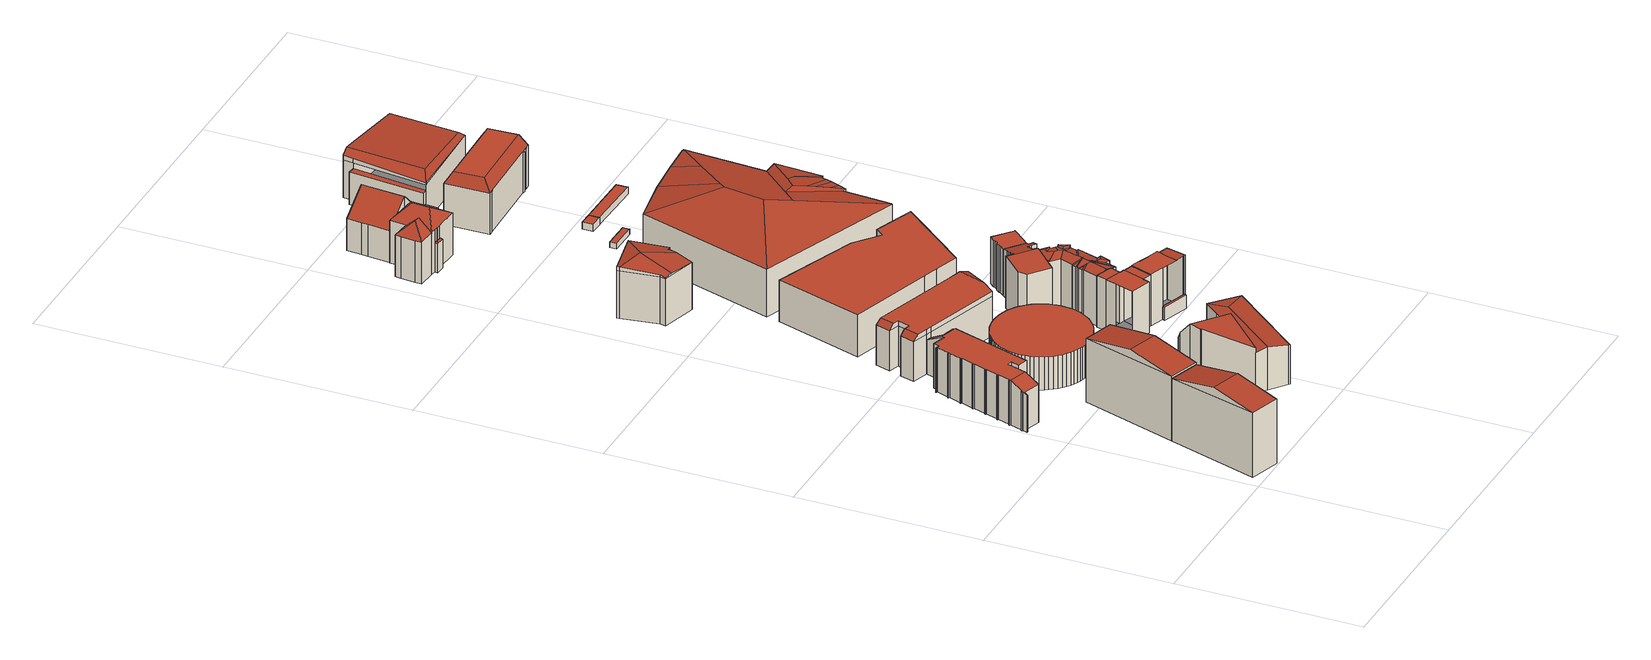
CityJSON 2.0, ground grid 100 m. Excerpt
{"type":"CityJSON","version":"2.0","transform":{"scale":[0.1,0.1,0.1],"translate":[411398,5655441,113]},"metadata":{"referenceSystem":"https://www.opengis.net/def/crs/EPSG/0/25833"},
"CityObjects":{
"building1":{"type":"Building","attributes":{"Dachtyp_tdc":"tdcGableRoof","Gemeindeschluessel":14612000,"Dachneigung":11.72,"QualitaetDacherkennung":10,"Geometrietyp2DReferenz":"3000","measuredHeight":40.38,"function":"31001_9998","roofType":"3100"},"geometry":[{"type":"Solid","lod":"2","boundaries":[[[[0,1,2,3]],[[1,4,5,2]],[[4,6,7,5]],[[6,0,3,7]],[[4,1,8]],[[0,6,9]],[[1,0,9,8]],[[6,4,8,9]],[[3,2,5,7]]]],"semantics":{"surfaces":[{"type":"WallSurface"},{"type":"RoofSurface"},{"type":"GroundSurface"}],"values":[[0,0,0,0,0,0,1,1,2]]}}]},
"building2":{"type":"Building","attributes":{"Dachtyp_tdc":"tdcGableRoof","Gemeindeschluessel":14612000,"Dachneigung":10.05,"QualitaetDacherkennung":10,"Geometrietyp2DReferenz":"3000","measuredHeight":40.64,"function":"31001_9998","roofType":"3100"},"geometry":[{"type":"Solid","lod":"2","boundaries":[[[[10,11,5,7]],[[11,12,13,5]],[[12,14,15,13]],[[14,10,7,15]],[[12,11,16]],[[10,14,17]],[[11,10,17,16]],[[14,12,16,17]],[[7,5,13,15]]]],"semantics":{"surfaces":[{"type":"WallSurface"},{"type":"RoofSurface"},{"type":"GroundSurface"}],"values":[[0,0,0,0,0,0,1,1,2]]}}]},
"building3":{"type":"Building","attributes":{"Dachtyp_tdc":"tdcFreeFormRoof","Gemeindeschluessel":14612000,"Dachneigung":0.062,"QualitaetDacherkennung":45,"Geometrietyp2DReferenz":"3000","measuredHeight":24.87,"function":"31001_2000","roofType":"5000"},"geometry":[{"type":"Solid","lod":"2","boundaries":[[[[18,19,20,21]],[[19,22,23,20]],[[22,24,25,23]],[[24,26,27,25]],[[26,28,29,27]],[[28,30,31,29]],[[30,32,33,31]],[[32,34,35,33]],[[34,36,37,35]],[[36,38,39,37]],[[38,40,41,39]],[[40,42,43,41]],[[42,44,45,43]],[[44,46,47,45]],[[46,48,49,47]],[[48,50,51,49]],[[50,52,53,51]],[[52,54,55,53]],[[54,56,57,55]],[[56,58,59,57]],[[58,60,61,59]],[[60,62,63,61]],[[62,64,65,63]],[[64,66,67,65]],[[66,68,69,67]],[[68,70,71,69]],[[70,72,73,71]],[[72,74,75,73]],[[74,76,77,75]],[[76,78,79,77]],[[78,80,81,79]],[[80,82,83,81]],[[82,84,85,83]],[[84,86,87,85]],[[86,88,89,87]],[[88,90,91,89]],[[90,92,93,91]],[[92,94,95,93]],[[94,96,97,95]],[[96,98,99,97]],[[98,100,101,99]],[[100,102,103,101]],[[102,104,105,103]],[[104,106,107,105]],[[106,108,109,107]],[[108,110,111,109]],[[110,112,113,111]],[[112,114,115,113]],[[114,116,117,115]],[[116,118,119,117]],[[118,120,121,119]],[[120,18,21,121]],[[122,96,94,92,90,88,86,123]],[[112,110,124,125,22,19,18,120,118,116,114]],[[80,78,76,74,72,70,68,66,64,62,60,58,56,54,52,50,48,46,44,42,40,38,36,34,32,30,28,26,24,125,124,108,106,104,102,100,98,122,123,84,82]],[[98,96,122]],[[110,108,124]],[[24,22,125]],[[86,84,123]],[[21,20,23,25,27,29,31,33,35,37,39,41,43,45,47,49,51,53,55,57,59,61,63,65,67,69,71,73,75,77,79,81,83,85,87,89,91,93,95,97,99,101,103,105,107,109,111,113,115,117,119,121]]]],"semantics":{"surfaces":[{"type":"WallSurface"},{"type":"RoofSurface"},{"type":"GroundSurface"}],"values":[[0,0,0,0,0,0,0,0,0,0,0,0,0,0,0,0,0,0,0,0,0,0,0,0,0,0,0,0,0,0,0,0,0,0,0,0,0,0,0,0,0,0,0,0,0,0,0,0,0,0,0,0,1,1,1,0,0,0,0,2]]}}]},
"building4":{"type":"Building","attributes":{"name":"Rundkino","Dachtyp_tdc":"tdcPolyFlatRoof","Gemeindeschluessel":14612000,"Dachneigung":0,"QualitaetDacherkennung":8,"Geometrietyp2DReferenz":"3000","measuredHeight":18.24,"function":"31001_2090","roofType":"1000"},"geometry":[{"type":"Solid","lod":"2","boundaries":[[[[126,127,128,129]],[[127,130,131,128]],[[130,132,133,131]],[[132,134,135,133]],[[134,136,137,135]],[[136,138,139,137]],[[138,140,141,139]],[[140,142,143,141]],[[142,144,145,143]],[[144,146,147,145]],[[146,148,149,147]],[[148,150,151,149]],[[150,152,153,151]],[[152,154,155,153]],[[154,156,157,155]],[[156,158,159,157]],[[158,160,161,159]],[[160,162,163,161]],[[162,164,165,163]],[[164,166,167,165]],[[166,168,169,167]],[[168,170,171,169]],[[170,172,173,171]],[[172,174,175,173]],[[174,176,177,175]],[[176,178,179,177]],[[178,180,181,179]],[[180,182,183,181]],[[182,184,185,183]],[[184,186,187,185]],[[186,188,189,187]],[[188,190,191,189]],[[190,192,193,191]],[[192,194,195,193]],[[194,196,197,195]],[[196,198,199,197]],[[198,200,201,199]],[[200,202,203,201]],[[202,204,205,203]],[[204,206,207,205]],[[206,208,209,207]],[[208,210,211,209]],[[210,212,213,211]],[[212,214,215,213]],[[214,216,217,215]],[[216,218,219,217]],[[218,220,221,219]],[[220,222,223,221]],[[222,224,225,223]],[[224,226,227,225]],[[226,228,229,227]],[[228,230,231,229]],[[230,232,233,231]],[[232,234,235,233]],[[234,236,237,235]],[[234,232,230,228,226,224,222,220,218,216,214,212,210,208,206,204,202,200,198,196,194,192,190,188,186,184,182,180,178,176,174,172,170,168,166,164,162,160,158,156,154,152,150,148,146,144,142,140,138,136,134,132,130,127,126,238,239,240,241,242,243,244,245,246,247,248,249,250,251,252,253,254,255,256,257,258,259,260,261,262,263,264,265,266,267,268,269,270,236]],[[237,271,272,273,274,275,276,277,278,279,280,281,282,283,284,285,286,287,288,289,290,291,292,293,294,295,296,297,298,299,300,301,302,303,129,128,131,133,135,137,139,141,143,145,147,149,151,153,155,157,159,161,163,165,167,169,171,173,175,177,179,181,183,185,187,189,191,193,195,197,199,201,203,205,207,209,211,213,215,217,219,221,223,225,227,229,231,233,235]],[[236,270,271,237]],[[270,269,272,271]],[[269,268,273,272]],[[268,267,274,273]],[[267,266,275,274]],[[266,265,276,275]],[[265,264,277,276]],[[264,263,278,277]],[[263,262,279,278]],[[262,261,280,279]],[[261,260,281,280]],[[260,259,282,281]],[[259,258,283,282]],[[258,257,284,283]],[[257,256,285,284]],[[256,255,286,285]],[[255,254,287,286]],[[254,253,288,287]],[[253,252,289,288]],[[252,251,290,289]],[[251,250,291,290]],[[250,249,292,291]],[[249,248,293,292]],[[248,247,294,293]],[[247,246,295,294]],[[246,245,296,295]],[[245,244,297,296]],[[244,243,298,297]],[[243,242,299,298]],[[242,241,300,299]],[[241,240,301,300]],[[240,239,302,301]],[[239,238,303,302]],[[238,126,129,303]]]],"semantics":{"surfaces":[{"type":"WallSurface"},{"type":"RoofSurface"},{"type":"GroundSurface"}],"values":[[0,0,0,0,0,0,0,0,0,0,0,0,0,0,0,0,0,0,0,0,0,0,0,0,0,0,0,0,0,0,0,0,0,0,0,0,0,0,0,0,0,0,0,0,0,0,0,0,0,0,0,0,0,0,0,1,2,0,0,0,0,0,0,0,0,0,0,0,0,0,0,0,0,0,0,0,0,0,0,0,0,0,0,0,0,0,0,0,0,0,0]]}}]},
"building5":{"type":"Building","attributes":{"Dachtyp_tdc":"tdcFreeFormRoof","Gemeindeschluessel":14612000,"Dachneigung":0.022,"QualitaetDacherkennung":48,"Geometrietyp2DReferenz":"3000","measuredHeight":25.02,"function":"31001_2000","roofType":"5000"},"geometry":[{"type":"Solid","lod":"2","boundaries":[[[[304,305,306,307]],[[305,308,309,306]],[[308,310,311,309]],[[310,312,313,311]],[[312,314,315,313]],[[314,316,317,315]],[[316,318,319,317]],[[318,320,321,319]],[[320,322,323,321]],[[322,324,89,323]],[[324,325,87,89]],[[325,326,327,87]],[[326,304,307,327]],[[328,329,330]],[[304,326,331,332]],[[314,312,333,334]],[[335,329,328,336,334,333,337,338,332,331,339,340]],[[322,335,340,324]],[[324,340,339,325]],[[325,339,331,326]],[[305,332,338,308]],[[308,338,337,310]],[[310,337,333,312]],[[316,334,336,318]],[[318,336,328,330,320]],[[320,330,329,335,322]],[[314,334,316]],[[304,332,305]],[[307,306,309,311,313,315,317,319,321,323,89,87,327]]]],"semantics":{"surfaces":[{"type":"WallSurface"},{"type":"RoofSurface"},{"type":"GroundSurface"}],"values":[[0,0,0,0,0,0,0,0,0,0,0,0,0,1,1,1,1,0,0,0,0,0,0,0,0,0,0,0,2]]}}]},
"building6":{"type":"Building","attributes":{"name":"UFA Kristallpalast Dresden","Gemeindeschluessel":14612000,"Geometrietyp2DReferenz":"3000","function":"31001_2090","roofType":"9999"},"children":["building6-1","building6-2","building6-3"]},
"building6-1":{"type":"BuildingPart","attributes":{"Dachtyp_tdc":"tdcHipAndGableRoof","Dachneigung":10.04,"QualitaetDacherkennung":6,"Geometrietyp2DReferenz":"3000","measuredHeight":23.99,"roofType":"5000"},"parents":["building6"],"geometry":[{"type":"MultiSurface","lod":"2","boundaries":[[[341,342,343,344]],[[342,345,346,343]],[[347,348,349,350,351]],[[348,352,353,349]],[[352,354,355,353]],[[354,356,357,355]],[[356,341,344,357]],[[352,348,358]],[[348,347,359,360,345,342,358]],[[342,341,356,354,352,358]],[[344,343,346,361,350,349,353,355,357]]],"semantics":{"surfaces":[{"type":"WallSurface"},{"type":"RoofSurface"},{"type":"GroundSurface"}],"values":[0,0,0,0,0,0,0,1,1,1,2]}}]},
"building6-2":{"type":"BuildingPart","attributes":{"Dachtyp_tdc":"tdcFreeFormRoof","Dachneigung":50.95,"QualitaetDacherkennung":9,"Geometrietyp2DReferenz":"3000","measuredHeight":4.03,"roofType":"5000"},"parents":["building6"],"geometry":[{"type":"MultiSurface","lod":"2","boundaries":[[[362,363,364,365]],[[363,366,367,364]],[[366,368,369,367]],[[370,371,372,373]],[[371,374,375,372]],[[374,376,377,375]],[[376,362,365,377]],[[371,370,378]],[[370,368,379,378]],[[368,366,379]],[[366,363,362,376,374,371,378,379]],[[365,364,367,369,373,372,375,377]]],"semantics":{"surfaces":[{"type":"WallSurface"},{"type":"RoofSurface"},{"type":"GroundSurface"}],"values":[0,0,0,0,0,0,0,1,1,1,1,2]}}]},
"building6-3":{"type":"BuildingPart","attributes":{"Dachtyp_tdc":"tdcFreeFormRoof","Dachneigung":52.04,"QualitaetDacherkennung":5,"Geometrietyp2DReferenz":"3000","measuredHeight":30.14,"roofType":"5000"},"parents":["building6"],"geometry":[{"type":"MultiSurface","lod":"2","boundaries":[[[380,381,382,383]],[[381,384,385,382]],[[384,386,387,385]],[[386,388,370,373,387]],[[389,390,391,369,368]],[[390,351,350,391]],[[392,393,394,346,345]],[[393,395,396,394]],[[395,397,398,396]],[[397,399,400,398]],[[399,401,402,400]],[[401,380,383,402]],[[397,395,393,392,403]],[[403,359,351,390,389,388,386,384,381,380,401,399,397]],[[383,382,385,387,373,369,391,350,361,346,394,396,398,400,402]]],"semantics":{"surfaces":[{"type":"WallSurface"},{"type":"RoofSurface"},{"type":"GroundSurface"}],"values":[0,0,0,0,0,0,0,0,0,0,0,0,1,1,2]}}]},
"building7":{"type":"Building","attributes":{"name":"Centrum Galerie Dresden","Dachtyp_tdc":"tdcFreeFormRoof","Gemeindeschluessel":14612000,"Dachneigung":10.24,"QualitaetDacherkennung":8,"Geometrietyp2DReferenz":"3000","measuredHeight":30.86,"function":"31001_2052","roofType":"5000"},"geometry":[{"type":"Solid","lod":"2","boundaries":[[[[404,405,406,407]],[[405,408,409,406]],[[408,410,411,409]],[[410,412,413,411]],[[412,414,415,413]],[[414,416,417,415]],[[416,418,419,417]],[[418,420,421,419]],[[420,422,423,421]],[[422,424,425,423]],[[424,426,427,425]],[[426,404,407,427]],[[428,429,430,431,432,433]],[[434,435,436,437,433,432]],[[404,434,432,438,405]],[[439,438,432,431,440,441,442]],[[408,439,442,410]],[[410,442,441,412]],[[412,441,440,414]],[[414,440,431,430,416]],[[405,438,439,408]],[[420,428,433,437,422]],[[422,437,436,424]],[[426,435,434,404]],[[424,436,435,426]],[[416,430,429,418]],[[418,429,428,420]],[[407,406,409,411,413,415,417,419,421,423,425,427]]]],"semantics":{"surfaces":[{"type":"WallSurface"},{"type":"RoofSurface"},{"type":"GroundSurface"}],"values":[[0,0,0,0,0,0,0,0,0,0,0,0,1,1,1,1,0,0,0,0,0,0,0,0,0,0,0,2]]}}]},
"building8":{"type":"Building","attributes":{"Gemeindeschluessel":14612000,"Geometrietyp2DReferenz":"3000","function":"31001_9998","roofType":"9999"},"children":["building8-1","building8-2","building8-3","building8-4"]},
"building8-1":{"type":"BuildingPart","attributes":{"Dachtyp_tdc":"tdcPolyFlatRoof","Dachneigung":0,"QualitaetDacherkennung":29,"Geometrietyp2DReferenz":"3000","measuredHeight":28.48,"roofType":"1000"},"parents":["building8"],"geometry":[{"type":"MultiSurface","lod":"2","boundaries":[[[443,444,445,446,447]],[[448,449,450,451,452]],[[449,453,454,450]],[[453,455,456,457,454]],[[458,459,460,461,462]],[[459,458,455,453,449,448,444,443]],[[447,446,451,450,454,457,461,460]]],"semantics":{"surfaces":[{"type":"WallSurface"},{"type":"RoofSurface"},{"type":"GroundSurface"}],"values":[0,0,0,0,0,1,2]}}]},
"building8-2":{"type":"BuildingPart","attributes":{"Dachtyp_tdc":"tdcPolyFlatRoof","Dachneigung":0,"QualitaetDacherkennung":15,"Geometrietyp2DReferenz":"3000","measuredHeight":28.3,"roofType":"1000"},"parents":["building8"],"geometry":[{"type":"MultiSurface","lod":"2","boundaries":[[[445,463,464,446]],[[463,465,466,464]],[[465,452,451,466]],[[452,465,463,445]],[[446,464,466,451]]],"semantics":{"surfaces":[{"type":"WallSurface"},{"type":"RoofSurface"},{"type":"GroundSurface"}],"values":[0,0,0,1,2]}}]},
"building8-3":{"type":"BuildingPart","attributes":{"Dachtyp_tdc":"tdcFreeFormRoof","Dachneigung":13.13,"QualitaetDacherkennung":32,"Geometrietyp2DReferenz":"3000","measuredHeight":5.08,"roofType":"5000"},"parents":["building8"],"geometry":[{"type":"MultiSurface","lod":"2","boundaries":[[[467,468,469,470]],[[468,456,469]],[[456,462,471,472,473,474,470,469]],[[471,475,476,477,478,479,472]],[[478,480,479]],[[480,481,473,472,479]],[[482,483,484,485,461,457,486,487,488,489,490,491,492]],[[477,476,483,482]],[[476,475,484,483]],[[475,471,485,484]],[[471,462,461,485]],[[456,468,486,457]],[[468,467,487,486]],[[467,493,488,487]],[[493,494,489,488]],[[494,481,490,489]],[[481,480,491,490]],[[480,478,492,491]],[[478,477,482,492]],[[481,494,495,474,473]],[[494,493,495]],[[493,467,470,474,495]]],"semantics":{"surfaces":[{"type":"RoofSurface"},{"type":"GroundSurface"},{"type":"WallSurface"}],"values":[0,0,0,0,0,0,1,2,2,2,2,2,2,2,2,2,2,2,2,0,0,0]}}]},
"building8-4":{"type":"BuildingPart","attributes":{"Dachtyp_tdc":"tdcPolyFlatRoof","Dachneigung":0,"QualitaetDacherkennung":46,"Geometrietyp2DReferenz":"3000","measuredHeight":28.7,"roofType":"1000"},"parents":["building8"],"geometry":[{"type":"MultiSurface","lod":"2","boundaries":[[[496,497,498,499]],[[497,500,501,498]],[[500,502,443,447,501]],[[503,496,499,460,459]],[[503,502,500,497,496]],[[499,498,501,447,460]]],"semantics":{"surfaces":[{"type":"WallSurface"},{"type":"RoofSurface"},{"type":"GroundSurface"}],"values":[0,0,0,0,1,2]}}]},
"building9":{"type":"Building","attributes":{"Dachtyp_tdc":"tdcPolyFlatRoof","Gemeindeschluessel":14612000,"Dachneigung":0,"QualitaetDacherkennung":18,"Geometrietyp2DReferenz":"3000","measuredHeight":23.3,"function":"31001_2000","roofType":"1000"},"geometry":[{"type":"Solid","lod":"2","boundaries":[[[[504,505,506,507]],[[505,508,509,506]],[[508,510,511,509]],[[510,512,513,511]],[[512,514,515,513]],[[514,516,517,515]],[[516,518,519,517]],[[518,520,521,519]],[[520,522,523,521]],[[522,524,525,523]],[[524,504,507,525]],[[524,522,520,518,516,514,512,510,508,505,504]],[[507,506,509,511,513,515,517,519,521,523,525]]]],"semantics":{"surfaces":[{"type":"WallSurface"},{"type":"RoofSurface"},{"type":"GroundSurface"}],"values":[[0,0,0,0,0,0,0,0,0,0,0,1,2]]}}]},
"building10":{"type":"Building","attributes":{"Dachtyp_tdc":"tdcFreeFormRoof","Gemeindeschluessel":14612000,"Dachneigung":14.69,"QualitaetDacherkennung":11,"Geometrietyp2DReferenz":"3000","measuredHeight":29.45,"function":"31001_9998","roofType":"5000"},"geometry":[{"type":"Solid","lod":"2","boundaries":[[[[526,527,528]],[[529,527,526]],[[530,527,529]],[[527,530,531]],[[532,533,526,534,535]],[[532,535,536]],[[533,532,536,537]],[[538,539,540,526,533,537,541]],[[542,538,541,543]],[[544,545,546,542,543,547]],[[548,544,547,549]],[[550,548,549,551]],[[550,551,552]],[[545,544,548,550,552,553]],[[554,555,546,545,553,556]],[[557,558,554,556,559]],[[560,557,559,561]],[[562,563,564,565]],[[563,566,567,564]],[[566,568,569,567]],[[568,570,571,569]],[[570,572,573,571]],[[572,574,575,573]],[[574,561,576,575]],[[561,559,577,576]],[[559,556,578,577]],[[556,553,579,578]],[[553,552,580,579]],[[552,551,581,580]],[[551,549,582,581]],[[549,547,583,582]],[[547,543,584,583]],[[543,541,585,584]],[[541,537,586,585]],[[537,536,587,586]],[[536,535,588,587]],[[535,534,589,588]],[[534,528,590,589]],[[528,527,591,590]],[[527,592,593,591]],[[592,594,595,593]],[[594,596,597,595]],[[596,598,599,597]],[[598,600,601,599]],[[600,602,603,601]],[[602,604,605,603]],[[604,606,607,605]],[[606,562,565,607]],[[529,526,540,606,604]],[[608,609,530,529,604,602]],[[608,602,600]],[[609,608,600,598]],[[531,530,609,598,596]],[[594,531,596]],[[592,531,594]],[[531,592,527]],[[526,528,534]],[[574,560,561]],[[560,574,572]],[[558,557,560,572,570]],[[555,554,558,570,568]],[[539,538,542,546,555,568,566]],[[610,539,566,563]],[[610,563,562]],[[540,539,610,562,606]],[[565,564,567,569,571,573,575,576,577,578,579,580,581,582,583,584,585,586,587,588,589,590,591,593,595,597,599,601,603,605,607]]]],"semantics":{"surfaces":[{"type":"RoofSurface"},{"type":"WallSurface"},{"type":"GroundSurface"}],"values":[[0,0,0,0,0,0,0,0,0,0,0,0,0,0,0,0,0,1,1,1,1,1,1,1,1,1,1,1,1,1,1,1,1,1,1,1,1,1,1,1,1,1,1,1,1,1,1,1,0,0,0,0,0,1,1,1,0,0,0,0,0,0,0,0,0,2]]}}]},
"building11":{"type":"Building","attributes":{"Dachtyp_tdc":"tdcFreeFormRoof","Gemeindeschluessel":14612000,"Dachneigung":10.15,"QualitaetDacherkennung":21,"Geometrietyp2DReferenz":"3000","measuredHeight":29.41,"function":"31001_9998","roofType":"5000"},"geometry":[{"type":"Solid","lod":"2","boundaries":[[[[611,612,613,614]],[[612,615,616,613]],[[615,617,618,616]],[[617,619,620,618]],[[619,621,622,620]],[[621,623,624,622]],[[623,625,573,624]],[[625,626,571,573]],[[626,627,628,571]],[[627,629,630,628]],[[629,631,632,630]],[[631,633,634,632]],[[633,635,636,634]],[[635,637,638,636]],[[637,639,640,638]],[[639,641,642,640]],[[641,643,644,642]],[[643,645,646,644]],[[645,647,648,646]],[[647,649,650,648]],[[649,651,652,650]],[[651,653,654,652]],[[653,611,614,654]],[[629,627,626,655,656,633,631]],[[623,621,619,617,615,612,611,653,651,649,647,645,643,641,639,637,635,656,655,625]],[[626,625,655]],[[635,633,656]],[[614,613,616,618,620,622,624,573,571,628,630,632,634,636,638,640,642,644,646,648,650,652,654]]]],"semantics":{"surfaces":[{"type":"WallSurface"},{"type":"RoofSurface"},{"type":"GroundSurface"}],"values":[[0,0,0,0,0,0,0,0,0,0,0,0,0,0,0,0,0,0,0,0,0,0,0,1,1,0,0,2]]}}]},
"building12":{"type":"Building","attributes":{"Gemeindeschluessel":14612000,"Geometrietyp2DReferenz":"3000","function":"31001_9998","roofType":"9999"},"children":["building12-1","building12-2","building12-3","building12-4"]},
"building12-1":{"type":"BuildingPart","attributes":{"Dachtyp_tdc":"tdcFreeFormRoof","Dachneigung":50.31,"QualitaetDacherkennung":12,"Geometrietyp2DReferenz":"3000","measuredHeight":17,"roofType":"5000"},"parents":["building12"],"geometry":[{"type":"MultiSurface","lod":"2","boundaries":[[[657,658,659,660]],[[658,661,662,659]],[[663,657,660,664]],[[661,658,665]],[[658,657,666,665]],[[657,663,666]],[[663,661,665,666]],[[660,659,662,664]]],"semantics":{"surfaces":[{"type":"WallSurface"},{"type":"RoofSurface"},{"type":"GroundSurface"}],"values":[0,0,0,1,1,1,1,2]}}]},
"building12-2":{"type":"BuildingPart","attributes":{"Dachtyp_tdc":"tdcFreeFormRoof","Dachneigung":31.31,"QualitaetDacherkennung":19,"Geometrietyp2DReferenz":"3000","measuredHeight":29.87,"roofType":"5000"},"parents":["building12"],"geometry":[{"type":"MultiSurface","lod":"2","boundaries":[[[667,663,664]],[[668,669,670,662]],[[669,671,670]],[[672,673,674,675,676]],[[673,677,678,674]],[[677,679,680,678]],[[679,681,682,680]],[[673,672,683,684,685,669,686,687]],[[669,668,667,688,686]],[[688,689,681,679,687,686]],[[679,677,673,687]],[[682,690,691,664,662,670,692,675,674,678,680]],[[681,693,682]],[[689,690,694]],[[689,688,691,690]],[[688,667,664,691]]],"semantics":{"surfaces":[{"type":"WallSurface"},{"type":"RoofSurface"},{"type":"GroundSurface"}],"values":[0,0,0,0,0,0,0,1,1,1,1,2,0,0,0,0]}}]},
"building12-3":{"type":"BuildingPart","attributes":{"Dachtyp_tdc":"tdcHipAndGableRoof","Dachneigung":43.49,"QualitaetDacherkennung":65,"Geometrietyp2DReferenz":"3000","measuredHeight":29.6,"roofType":"5000"},"parents":["building12"],"geometry":[{"type":"MultiSurface","lod":"2","boundaries":[[[671,695,696,670]],[[695,697,698,696]],[[697,699,700,698]],[[699,701,702,700]],[[701,676,675,702]],[[701,699,697,695,703]],[[695,671,685,704,703]],[[704,683,676,701,703]],[[670,696,698,700,702,675,692]]],"semantics":{"surfaces":[{"type":"WallSurface"},{"type":"RoofSurface"},{"type":"GroundSurface"}],"values":[0,0,0,0,0,1,1,1,2]}}]},
"building12-4":{"type":"BuildingPart","attributes":{"Dachtyp_tdc":"tdcFreeFormRoof","Dachneigung":32.53,"QualitaetDacherkennung":16,"Geometrietyp2DReferenz":"3000","measuredHeight":23.66,"roofType":"5000"},"parents":["building12"],"geometry":[{"type":"MultiSurface","lod":"2","boundaries":[[[705,706,707,708]],[[706,709,710,707]],[[709,711,712,710]],[[711,694,690,712]],[[693,705,708,682]],[[713,694,711]],[[714,713,711,709,706,705]],[[714,705,693]],[[713,714,693,694]],[[708,707,710,712,690,682]]],"semantics":{"surfaces":[{"type":"WallSurface"},{"type":"RoofSurface"},{"type":"GroundSurface"}],"values":[0,0,0,0,0,1,1,1,1,2]}}]},
"building13":{"type":"Building","attributes":{"Gemeindeschluessel":14612000,"Geometrietyp2DReferenz":"3000","function":"31001_9998","roofType":"9999"},"children":["building13-1","building13-2","building13-3","building13-4","building13-5"]},
"building13-1":{"type":"BuildingPart","attributes":{"Dachtyp_tdc":"tdcPolyFlatRoof","Dachneigung":0,"QualitaetDacherkennung":26,"Geometrietyp2DReferenz":"3000","measuredHeight":4.27,"roofType":"1000"},"parents":["building13"],"geometry":[{"type":"MultiSurface","lod":"2","boundaries":[[[715,716,717,718]],[[719,720,721,722]],[[720,723,724,721]],[[723,725,726,724]],[[725,715,718,726]],[[725,723,720,719,716,715]],[[718,717,722,721,724,726]]],"semantics":{"surfaces":[{"type":"WallSurface"},{"type":"RoofSurface"},{"type":"GroundSurface"}],"values":[0,0,0,0,0,1,2]}}]},
"building13-2":{"type":"BuildingPart","attributes":{"Dachtyp_tdc":"tdcPolyFlatRoof","Dachneigung":0,"QualitaetDacherkennung":0,"Geometrietyp2DReferenz":"3000","measuredHeight":7.5,"roofType":"9999"},"parents":["building13"],"geometry":[{"type":"MultiSurface","lod":"2","boundaries":[[[727,728,729,730,731]],[[731,730,732,733]],[[728,727,734,735]],[[727,731,733,734]],[[733,732,736,735,734]],[[736,732,730,729]],[[735,736,729,728]]],"semantics":{"surfaces":[{"type":"RoofSurface"},{"type":"WallSurface"},{"type":"GroundSurface"},{"type":"ClosureSurface","isClosure":"1","QuelleClosure":"LoD1Solid"}],"values":[0,1,1,1,2,3,3]}}]},
"building13-3":{"type":"BuildingPart","attributes":{"Dachtyp_tdc":"tdcPolyFlatRoof","Dachneigung":0,"QualitaetDacherkennung":33,"Geometrietyp2DReferenz":"3000","measuredHeight":28.76,"roofType":"1000"},"parents":["building13"],"geometry":[{"type":"MultiSurface","lod":"2","boundaries":[[[737,738,739,740,717]],[[738,737,741,742,743,744,745,746,747]],[[748,749,736,732,750,722,717,740]],[[747,748,751]],[[747,746,752,749,748]],[[743,732,730]],[[743,742,750,732]],[[742,741,719,722,750]],[[737,717,716]]],"semantics":{"surfaces":[{"type":"WallSurface"},{"type":"RoofSurface"},{"type":"GroundSurface"}],"values":[0,1,2,0,0,0,0,0,0]}}]},
"building13-4":{"type":"BuildingPart","attributes":{"Dachtyp_tdc":"tdcPolyFlatRoof","Dachneigung":2.79,"QualitaetDacherkennung":37,"Geometrietyp2DReferenz":"3000","measuredHeight":29.09,"roofType":"2100"},"parents":["building13"],"geometry":[{"type":"MultiSurface","lod":"2","boundaries":[[[752,753,754,749]],[[753,755,756,754]],[[755,757,758,756]],[[757,759,760,758]],[[759,761,735,760]],[[761,728,735]],[[762,761,759,757,755,753,752,745]],[[749,754,756,758,760,735,736]]],"semantics":{"surfaces":[{"type":"WallSurface"},{"type":"RoofSurface"},{"type":"GroundSurface"}],"values":[0,0,0,0,0,0,1,2]}}]},
"building13-5":{"type":"BuildingPart","attributes":{"Dachtyp_tdc":"tdcPolyFlatRoof","Dachneigung":0,"QualitaetDacherkennung":25,"Geometrietyp2DReferenz":"3000","measuredHeight":4.26,"roofType":"1000"},"parents":["building13"],"geometry":[{"type":"MultiSurface","lod":"2","boundaries":[[[739,763,764,740]],[[763,765,766,764]],[[765,751,748,766]],[[751,765,763,739]],[[740,764,766,748]]],"semantics":{"surfaces":[{"type":"WallSurface"},{"type":"RoofSurface"},{"type":"GroundSurface"}],"values":[0,0,0,1,2]}}]},
"building14":{"type":"Building","attributes":{"Dachtyp_tdc":"tdcGableRoof","Gemeindeschluessel":14612000,"Dachneigung":38.51,"QualitaetDacherkennung":37,"Geometrietyp2DReferenz":"3000","measuredHeight":29.32,"function":"31001_9998","roofType":"3100"},"geometry":[{"type":"Solid","lod":"2","boundaries":[[[[767,768,769,770]],[[768,771,772,769]],[[771,677,773,772]],[[677,774,775,773]],[[774,776,777,775]],[[776,778,779,777]],[[778,780,781,779]],[[780,782,783,781]],[[782,784,785,783]],[[784,786,787,785]],[[786,788,789,787]],[[788,767,770,789]],[[784,782,780,778,776,774,677,771]],[[771,768,767,788,786,784]],[[770,769,772,773,775,777,779,781,783,785,787,789]]]],"semantics":{"surfaces":[{"type":"WallSurface"},{"type":"RoofSurface"},{"type":"GroundSurface"}],"values":[[0,0,0,0,0,0,0,0,0,0,0,0,1,1,2]]}}]},
"building15":{"type":"Building","attributes":{"Gemeindeschluessel":14612000,"Geometrietyp2DReferenz":"3000","function":"31001_9998","roofType":"9999"},"children":["building15-1","building15-2","building15-3"]},
"building15-1":{"type":"BuildingPart","attributes":{"Dachtyp_tdc":"tdcPolyFlatRoof","Dachneigung":2.84,"QualitaetDacherkennung":46,"Geometrietyp2DReferenz":"3000","measuredHeight":4.36,"roofType":"2100"},"parents":["building15"],"geometry":[{"type":"MultiSurface","lod":"2","boundaries":[[[790,791,792,793]],[[791,794,795,792]],[[794,796,797,795]],[[796,798,799,797]],[[798,796,794,791,790]],[[793,792,795,797,799]]],"semantics":{"surfaces":[{"type":"WallSurface"},{"type":"RoofSurface"},{"type":"GroundSurface"}],"values":[0,0,0,0,1,2]}}]},
"building15-2":{"type":"BuildingPart","attributes":{"Dachtyp_tdc":"tdcPolyFlatRoof","Dachneigung":0,"QualitaetDacherkennung":0,"Geometrietyp2DReferenz":"3000","measuredHeight":10.24,"roofType":"1000"},"parents":["building15"],"geometry":[{"type":"MultiSurface","lod":"2","boundaries":[[[800,801,802,803,804]],[[804,803,790,793,805]],[[798,790,803,802]],[[802,801,806,799,798]],[[801,800,807,806]],[[805,793,799,806,807]],[[798,799,793,790]],[[805,807,800,804]]],"semantics":{"surfaces":[{"type":"RoofSurface"},{"type":"WallSurface"},{"type":"GroundSurface"},{"type":"ClosureSurface","isClosure":"1","QuelleClosure":"LoD1Solid"}],"values":[0,1,1,1,1,2,3,3]}}]},
"building15-3":{"type":"BuildingPart","attributes":{"Dachtyp_tdc":"tdcPolyFlatRoof","Dachneigung":0,"QualitaetDacherkennung":39,"Geometrietyp2DReferenz":"3000","measuredHeight":26.05,"roofType":"1000"},"parents":["building15"],"geometry":[{"type":"MultiSurface","lod":"2","boundaries":[[[808,809,810,652]],[[809,811,812,810]],[[811,813,814,812]],[[813,815,816,814]],[[815,817,818,816]],[[817,819,820,818]],[[819,821,822,820]],[[821,823,824,822]],[[823,825,826,824]],[[825,827,804,805,826]],[[828,829,654,807,800]],[[829,808,652,654]],[[829,828,827,825,823,821,819,817,815,813,811,809,808]],[[652,810,812,814,816,818,820,822,824,826,805,807,654]]],"semantics":{"surfaces":[{"type":"WallSurface"},{"type":"RoofSurface"},{"type":"GroundSurface"}],"values":[0,0,0,0,0,0,0,0,0,0,0,0,1,2]}}]},
"building16":{"type":"Building","attributes":{"Dachtyp_tdc":"tdcFreeFormRoof","Gemeindeschluessel":14612000,"Dachneigung":12.77,"QualitaetDacherkennung":2,"Geometrietyp2DReferenz":"3000","measuredHeight":35.17,"function":"31001_2000","roofType":"5000"},"geometry":[{"type":"Solid","lod":"2","boundaries":[[[[830,831,832,833]],[[831,834,835,832]],[[834,836,837,835]],[[836,838,839,837]],[[838,840,841,839]],[[840,842,843,841]],[[842,844,845,843]],[[844,846,847,845]],[[846,848,849,847]],[[848,850,851,849]],[[850,852,853,851]],[[852,854,855,853]],[[854,856,857,855]],[[856,858,859,857]],[[858,860,861,859]],[[860,862,863,861]],[[862,830,833,863]],[[864,862,860]],[[865,864,860,858]],[[866,865,858,856]],[[867,866,856,854]],[[868,867,854,852]],[[869,870,871,868,852,850]],[[869,850,848]],[[872,870,869,848,846]],[[873,874,875,876,872,846,844]],[[873,844,842]],[[874,873,842,840]],[[875,874,840,838]],[[877,878,876,875,838,836]],[[877,836,834]],[[878,877,834,831]],[[871,870,872,876,878,831,830]],[[864,865,866,867,868,871,830,862]],[[833,832,835,837,839,841,843,845,847,849,851,853,855,857,859,861,863]]]],"semantics":{"surfaces":[{"type":"WallSurface"},{"type":"RoofSurface"},{"type":"GroundSurface"}],"values":[[0,0,0,0,0,0,0,0,0,0,0,0,0,0,0,0,0,1,1,1,1,1,1,1,1,1,1,1,1,1,1,1,1,1,2]]}}]},
"building17":{"type":"Building","attributes":{"Dachtyp_tdc":"tdcPolyFlatRoof","Gemeindeschluessel":14612000,"Dachneigung":0,"QualitaetDacherkennung":68,"Geometrietyp2DReferenz":"3000","measuredHeight":2.99,"function":"31001_9998","roofType":"1000"},"geometry":[{"type":"Solid","lod":"2","boundaries":[[[[879,880,881,882]],[[880,883,884,881]],[[880,879,885,886,887,883]],[[884,888,889,890,882,881]],[[883,887,888,884]],[[887,886,889,888]],[[886,885,890,889]],[[885,879,882,890]]]],"semantics":{"surfaces":[{"type":"WallSurface"},{"type":"RoofSurface"},{"type":"GroundSurface"}],"values":[[0,0,1,2,0,0,0,0]]}}]},
"building18":{"type":"Building","attributes":{"Dachtyp_tdc":"tdcPolyFlatRoof","Gemeindeschluessel":14612000,"Dachneigung":0,"QualitaetDacherkennung":89,"Geometrietyp2DReferenz":"3000","measuredHeight":4.02,"function":"31001_9998","roofType":"1000"},"geometry":[{"type":"Solid","lod":"2","boundaries":[[[[891,892,893,894]],[[892,895,896,893]],[[895,897,898,896]],[[897,891,894,898]],[[897,895,892,891]],[[894,893,896,898]]]],"semantics":{"surfaces":[{"type":"WallSurface"},{"type":"RoofSurface"},{"type":"GroundSurface"}],"values":[[0,0,0,0,1,2]]}}]},
"building19":{"type":"Building","attributes":{"Dachtyp_tdc":"tdcCutTentRoof","Gemeindeschluessel":14612000,"Dachneigung":0.148,"QualitaetDacherkennung":48,"Geometrietyp2DReferenz":"3000","measuredHeight":29.27,"function":"31001_9998","roofType":"9999"},"geometry":[{"type":"Solid","lod":"2","boundaries":[[[[899,900,901,902]],[[900,903,904,901]],[[903,905,906,904]],[[905,907,908,906]],[[907,909,910,908]],[[909,911,912,910]],[[911,913,914,912]],[[913,915,916,914]],[[915,917,918,916]],[[917,919,920,918]],[[919,921,922,920]],[[921,899,902,922]],[[903,900,899,921,923,924]],[[905,903,924,925]],[[919,917,915,913,911,909,907,905,925,926]],[[921,919,926,923]],[[926,925,924,923]],[[902,901,904,906,908,910,912,914,916,918,920,922]]]],"semantics":{"surfaces":[{"type":"WallSurface"},{"type":"RoofSurface"},{"type":"GroundSurface"}],"values":[[0,0,0,0,0,0,0,0,0,0,0,0,1,1,1,1,1,2]]}}]},
"building20":{"type":"Building","attributes":{"Dachtyp_tdc":"tdcPolyFlatRoof","Gemeindeschluessel":14612000,"Dachneigung":0,"QualitaetDacherkennung":86,"Geometrietyp2DReferenz":"3000","measuredHeight":3.94,"function":"31001_9998","roofType":"1000"},"geometry":[{"type":"Solid","lod":"2","boundaries":[[[[927,891,928,929]],[[891,897,930,928]],[[897,931,932,930]],[[931,927,929,932]],[[931,897,891,927]],[[929,928,930,932]]]],"semantics":{"surfaces":[{"type":"WallSurface"},{"type":"RoofSurface"},{"type":"GroundSurface"}],"values":[[0,0,0,0,1,2]]}}]},
"building21":{"type":"Building","attributes":{"Gemeindeschluessel":14612000,"Geometrietyp2DReferenz":"3000","function":"31001_9998","roofType":"9999"},"children":["building21-1","building21-2"]},
"building21-1":{"type":"BuildingPart","attributes":{"Dachtyp_tdc":"tdcCutTentRoof","Dachneigung":2.87,"QualitaetDacherkennung":18,"Geometrietyp2DReferenz":"3000","measuredHeight":26.58,"roofType":"9999"},"parents":["building21"],"geometry":[{"type":"MultiSurface","lod":"2","boundaries":[[[933,934,935,936,937]],[[934,938,939,935]],[[938,940,941,939]],[[940,942,943,941]],[[942,944,945,943]],[[944,946,947,945]],[[946,948,949,950,947]],[[946,951,952,953,954,955,956]],[[957,946,956,958]],[[959,957,958,960,961]],[[961,962,963,954]],[[955,964,965,960,958,956]],[[961,960,965,962]],[[962,965,964,963]],[[963,964,955,954]],[[946,957,948]],[[948,957,959,933]],[[938,954,953,940]],[[934,961,954,938]],[[940,953,952,942]],[[933,959,961,934]],[[942,952,951,944]],[[944,951,946]],[[950,936,935,939,941,943,945,947]]],"semantics":{"surfaces":[{"type":"WallSurface"},{"type":"RoofSurface"},{"type":"GroundSurface"}],"values":[0,0,0,0,0,0,0,1,1,1,1,1,0,0,0,0,0,0,0,0,0,0,0,2]}}]},
"building21-2":{"type":"BuildingPart","attributes":{"Dachtyp_tdc":"tdcPolyFlatRoof","Dachneigung":0,"QualitaetDacherkennung":61,"Geometrietyp2DReferenz":"3000","measuredHeight":18.01,"roofType":"1000"},"parents":["building21"],"geometry":[{"type":"MultiSurface","lod":"2","boundaries":[[[966,937,936,967]],[[949,968,969,950]],[[968,966,967,969]],[[968,949,937,966]],[[967,936,950,969]]],"semantics":{"surfaces":[{"type":"WallSurface"},{"type":"RoofSurface"},{"type":"GroundSurface"}],"values":[0,0,0,1,2]}}]}
},
"vertices":[
[231,6,369],[64,59,369],[64,59,11],[231,6,11],[218,552,359],[218,552,11],[387,499,359],[387,499,11],[139,298,414],[307,245,414],
[387,499,370],[218,552,370],[384,1078,366],[384,1078,11],[551,1026,366],[551,1026,11],[298,806,417],[466,754,417],
[2,1244,232],[4,1250,234],[4,1250,16],[2,1244,16],[10,1248,234],[10,1248,16],[31,1317,264],[31,1317,16],[25,1318,264],[25,1318,16],[27,1324,264],[27,1324,16],[33,1322,264],[33,1322,16],[55,1391,264],[55,1391,16],[48,1393,264],[48,1393,16],[50,1398,264],[50,1398,16],[56,1396,264],[56,1396,16],[78,1465,264],[78,1465,16],[71,1467,264],[71,1467,16],[73,1473,264],[73,1473,16],[79,1471,264],[79,1471,16],[101,1540,264],[101,1540,16],[94,1542,264],[94,1542,16],[96,1548,264],[96,1548,16],[102,1545,264],[102,1545,16],[124,1614,264],[124,1614,16],[117,1616,264],[117,1616,16],[119,1622,264],[119,1622,16],[125,1620,264],[125,1620,16],[147,1689,264],[147,1689,16],[141,1691,264],[141,1691,16],[142,1696,264],[142,1696,16],[148,1694,264],[148,1694,16],[170,1763,264],[170,1763,16],[164,1765,264],[164,1765,16],[165,1770,264],[165,1770,16],[187,1764,264],[187,1764,16],[197,1796,265],[197,1796,16],[267,1774,265],[267,1774,16],[271,1772,265],[271,1772,16],[304,1879,208],[304,1879,16],[334,1870,208],[334,1870,16],[309,1789,257],[309,1789,16],[316,1787,257],[316,1787,16],[318,1792,254],[318,1792,16],[375,1774,254],[375,1774,16],[365,1744,265],[365,1744,16],[263,1414,264],[263,1414,16],[234,1322,264],[234,1322,16],[177,1339,264],[177,1339,16],[191,1384,264],[191,1384,16],[166,1391,264],[166,1391,16],[108,1207,230],[108,1207,16],[107,1204,229],[107,1204,16],[11,1234,229],[11,1234,16],[5,1215,221],[5,1215,16],[0,1217,221],[0,1217,16],[8,1242,232],[8,1242,16],[369,1757,265],[275,1786,265],[133,1285,264],[31,1316,264],
[492,1207,198],[474,1219,198],[474,1219,15],[492,1207,15],[456,1233,198],[456,1233,15],[441,1249,198],[441,1249,15],[426,1266,198],[426,1266,15],[412,1287,198],[412,1287,15],[402,1303,198],[402,1303,15],[392,1327,198],[392,1327,15],[383,1351,198],[383,1351,15],[379,1369,198],[379,1369,15],[375,1395,198],[375,1395,15],[373,1412,198],[373,1412,15],[373,1429,198],[373,1429,15],[374,1446,198],[374,1446,15],[377,1463,198],[377,1463,15],[380,1479,198],[380,1479,15],[385,1496,198],[385,1496,15],[393,1517,198],[393,1517,15],[400,1533,198],[400,1533,15],[411,1552,198],[411,1552,15],[423,1571,198],[423,1571,15],[434,1584,198],[434,1584,15],[450,1601,198],[450,1601,15],[465,1614,198],[465,1614,15],[479,1625,198],[479,1625,15],[496,1636,198],[496,1636,15],[514,1646,198],[514,1646,15],[530,1653,198],[530,1653,15],[549,1660,198],[549,1660,15],[570,1665,198],[570,1665,15],[588,1669,198],[588,1669,15],[606,1670,198],[606,1670,15],[627,1671,198],[627,1671,15],[648,1670,198],[648,1670,15],[666,1667,198],[666,1667,15],[684,1664,198],[684,1664,15],[704,1658,198],[704,1658,15],[725,1650,198],[725,1650,15],[741,1643,198],[741,1643,15],[755,1635,198],[755,1635,15],[774,1622,198],[774,1622,15],[791,1608,198],[791,1608,15],[804,1596,198],[804,1596,15],[815,1584,198],[815,1584,15],[829,1566,198],[829,1566,15],[841,1547,198],[841,1547,15],[849,1532,198],[849,1532,15],[858,1511,198],[858,1511,15],[860,1505,198],[860,1505,15],[866,1489,198],[866,1489,15],[870,1473,198],[870,1473,15],[873,1450,198],[873,1450,15],[875,1431,198],[875,1431,15],[875,1411,198],[875,1411,15],[874,1392,198],[874,1392,15],[871,1372,198],[871,1372,15],[511,1196,198],[530,1187,198],[549,1180,198],[565,1175,198],[581,1171,198],[602,1168,198],[622,1167,198],[639,1168,198],[655,1169,198],[675,1173,198],[696,1178,198],[712,1183,198],[728,1190,198],[747,1199,198],[765,1210,198],[779,1221,198],[792,1232,198],[804,1243,198],[807,1247,198],[809,1249,198],[812,1252,198],[813,1253,198],[814,1254,198],[825,1269,198],[836,1284,198],[844,1299,198],[847,1304,198],[850,1310,198],[853,1316,198],[856,1323,198],[860,1334,198],[864,1345,198],[868,1359,198],[868,1359,15],[864,1345,15],[860,1334,15],[856,1323,15],[853,1316,15],[850,1310,15],[847,1304,15],[844,1299,15],[836,1284,15],[825,1269,15],[814,1254,15],[813,1253,15],[812,1252,15],[809,1249,15],[807,1247,15],[804,1243,15],[792,1232,15],[779,1221,15],[765,1210,15],[747,1199,15],[728,1190,15],[712,1183,15],[696,1178,15],[675,1173,15],[655,1169,15],[639,1168,15],[622,1167,15],[602,1168,15],[581,1171,15],[565,1175,15],[549,1180,15],[530,1187,15],[511,1196,15],
[239,1988,238],[267,1979,238],[267,1979,16],[239,1988,16],[298,1969,238],[298,1969,16],[319,2037,238],[319,2037,16],[260,2055,238],[260,2055,16],[285,2136,238],[285,2136,16],[313,2127,238],[313,2127,16],[786,1980,238],[786,1980,16],[923,1938,238],[923,1938,16],[759,1738,238],[759,1738,16],[334,1870,238],[304,1879,238],[214,1907,238],[214,1907,16],[865,1956,266],[820,1812,266],[923,1938,240],[242,1898,266],[267,1979,266],[288,2046,266],[313,2127,266],[759,1738,266],[786,1980,266],[319,2037,266],[298,1969,266],[304,1879,266],[334,1870,266],
[925,257,235],[839,326,254],[839,326,15],[925,257,15],[789,367,238],[789,367,15],[1056,693,238],[1118,770,238],[1118,770,15],[1056,693,15],[1056,693,119],[1262,652,233],[1262,652,15],[976,303,233],[976,303,15],[933,250,233],[933,250,15],[1107,653,254],[997,621,238],[958,574,238],[958,574,15],
[913,785,33],[1022,777,30],[1022,777,15],[913,785,15],[1049,773,33],[1049,773,15],[1051,736,33],[1051,736,15],[917,752,33],[910,785,33],[910,785,15],[917,752,15],[910,788,29],[910,788,15],[912,789,29],[912,789,15],[931,767,53],[1032,756,55],
[833,795,199],[838,767,221],[838,767,15],[833,795,15],[850,770,209],[850,770,15],[852,760,217],[852,760,15],[917,752,172],[1051,736,80],[1052,696,119],[1052,696,15],[789,367,265],[781,650,306],[781,650,15],[778,650,306],[778,650,15],[790,711,316],[790,711,15],[802,769,248],[802,769,15],[828,790,207],[828,790,15],[958,574,316],
[416,3162,270],[415,3163,270],[415,3163,6],[416,3162,6],[220,3216,270],[220,3216,6],[227,3247,270],[227,3247,6],[197,3446,270],[197,3446,6],[198,3447,270],[198,3447,6],[196,3462,270],[196,3462,6],[196,3463,270],[196,3463,6],[446,3513,270],[446,3513,6],[486,3313,270],[486,3313,6],[456,3306,270],[456,3306,6],[458,3301,270],[458,3301,6],[446,3513,289],[196,3463,289],[196,3462,290],[198,3448,293],[327,3396,315],[446,3512,290],[445,3259,286],[458,3301,284],[456,3306,284],[486,3313,278],[264,3204,283],[220,3216,275],[198,3447,293],[197,3446,293],[227,3247,280],
[1130,1234,293],[1157,1225,293],[1157,1225,291],[1157,1225,8],[1130,1234,8],[1117,1105,293],[1105,1068,293],[1105,1068,8],[1117,1105,8],[1117,1105,291],[1104,1067,293],[1104,1067,8],[990,1104,293],[990,1104,54],[990,1104,8],[1021,1206,293],[1039,1265,293],[1039,1265,8],[1021,1206,8],[1021,1206,54],
[1211,1207,291],[1211,1207,8],[1171,1088,291],[1171,1088,8],
[982,1113,54],[980,1107,54],[987,1111,55],[988,1116,55],[1001,1213,59],[983,1152,59],[987,1143,57],[982,1128,57],[979,1221,53],[958,1157,53],[962,1156,54],[958,1143,54],[967,1144,56],[961,1137,54],[970,1134,54],[962,1156,8],[958,1157,8],[979,1221,8],[1001,1213,8],[980,1107,8],[982,1113,8],[969,1117,8],[966,1123,8],[970,1134,8],[961,1137,8],[958,1143,8],[969,1117,54],[966,1123,54],[975,1124,56],
[1056,1322,295],[1065,1319,295],[1065,1319,8],[1056,1322,8],[1149,1290,295],[1149,1290,8],[1130,1234,295],[1039,1265,295],
[1005,2039,247],[870,2080,247],[870,2080,14],[1005,2039,14],[788,2106,247],[788,2106,14],[321,2250,247],[321,2250,14],[469,2729,247],[469,2729,14],[928,2557,247],[928,2557,14],[1058,2452,247],[1058,2452,14],[1094,2496,247],[1094,2496,14],[1183,2463,247],[1183,2463,14],[1313,2414,247],[1313,2414,14],[1236,2321,247],[1236,2321,14],
[1164,1420,300],[1183,1279,283],[1186,1286,283],[1157,1397,300],[1156,1397,300],[1124,1299,300],[1211,1369,291],[1186,1377,291],[1204,1340,283],[1229,1332,283],[1248,1387,283],[1223,1395,283],[1182,1472,300],[1173,1447,300],[1173,1446,300],[1262,1511,283],[1178,1479,298],[1250,1515,283],[1210,1549,296],[1210,1548,296],[1202,1548,298],[1261,1547,283],[1224,1573,291],[1259,1554,283],[1247,1581,291],[1284,1562,283],[1266,1617,283],[1242,1609,283],[1189,1585,298],[1202,1565,296],[1239,1619,283],[1170,1634,292],[1174,1598,298],[1216,1638,283],[1179,1644,292],[1224,1648,283],[1105,1453,283],[1113,1474,283],[1113,1474,5],[1105,1453,5],[1118,1480,283],[1118,1480,5],[1143,1550,283],[1143,1550,5],[1094,1591,283],[1094,1591,5],[1174,1689,283],[1174,1689,5],[1183,1682,283],[1183,1682,5],[1224,1648,5],[1216,1638,5],[1239,1619,5],[1242,1609,5],[1266,1617,5],[1284,1562,5],[1259,1554,5],[1261,1547,5],[1250,1515,5],[1262,1511,5],[1223,1395,5],[1248,1387,5],[1229,1332,5],[1204,1340,5],[1186,1286,5],[1183,1279,5],[1161,1286,283],[1161,1286,5],[1149,1290,283],[1149,1290,5],[1065,1319,283],[1065,1319,5],[1094,1408,283],[1094,1408,5],[1091,1415,283],[1091,1415,5],[1098,1435,283],[1098,1435,5],[1104,1438,283],[1104,1438,5],[1107,1447,283],[1107,1447,5],[1121,1416,290],[1139,1410,294],[1152,1451,295],
[1234,1762,268],[1255,1745,268],[1255,1745,5],[1234,1762,5],[1230,1714,280],[1230,1714,5],[1209,1731,280],[1209,1731,5],[1200,1739,280],[1200,1739,5],[1191,1746,280],[1191,1746,5],[1156,1704,295],[1156,1704,5],[1174,1689,295],[1094,1591,278],[1092,1589,278],[1092,1589,5],[1068,1560,271],[1068,1560,5],[964,1645,271],[964,1645,5],[960,1691,277],[960,1691,5],[1044,1794,296],[1044,1794,5],[1076,1767,296],[1076,1767,5],[1079,1771,295],[1079,1771,5],[1079,1778,293],[1079,1778,5],[1091,1792,288],[1091,1792,5],[1098,1794,286],[1098,1794,5],[1108,1807,281],[1108,1807,5],[1121,1822,276],[1121,1822,5],[1148,1855,263],[1148,1855,5],[1245,1776,263],[1245,1776,5],[1167,1680,299],[1038,1787,299],
[279,4415,168],[230,4419,168],[230,4419,8],[279,4415,8],[232,4435,168],[232,4435,8],[280,4431,168],[280,4431,8],[239,4426,178],[273,4423,178],
[280,4431,243],[232,4435,243],[202,4437,243],[202,4437,8],[202,4437,241],[215,4581,243],[222,4666,243],[222,4666,8],[215,4581,8],[215,4581,240],[293,4660,243],[293,4660,8],[430,4648,243],[430,4648,8],[424,4577,243],[424,4577,8],[215,4577,243],[209,4508,243],[203,4440,243],[313,4501,307],[321,4594,307],[411,4420,243],[418,4505,243],[418,4505,8],[411,4420,8],[209,4508,8],[424,4577,241],[418,4505,241],
[101,4446,241],[101,4446,8],[103,4479,240],[103,4479,8],[110,4558,240],[110,4558,8],[113,4590,240],[113,4590,8],[174,4511,304],[209,4508,304],
[435,4576,241],[432,4548,241],[432,4548,8],[435,4576,8],[431,4528,241],[431,4528,8],[429,4505,241],[429,4505,8],[424,4510,245],[429,4571,244],
[1274,1213,48],[1266,1189,48],[1266,1189,6],[1274,1213,6],[1211,1207,48],[1217,1223,48],[1217,1223,6],[1211,1207,6],[1218,1228,48],[1218,1228,6],[1219,1231,48],[1219,1231,6],
[1391,1000,81],[1395,1013,81],[1343,1030,81],[1250,1062,81],[1245,1048,81],[1250,1062,6],[1245,1048,6],[1391,1000,6],[1395,1013,6],[1343,1030,6],
[1266,1189,293],[1323,1169,293],[1323,1169,48],[1323,1169,6],[1211,1207,293],[1171,1088,293],[1250,1062,293],[1343,1030,293],[1364,1094,293],[1380,1140,293],[1383,1149,293],[1383,1149,6],[1380,1140,6],[1171,1088,6],[1383,1149,48],[1380,1140,291],
[1433,1122,291],[1433,1122,6],[1436,1120,291],[1436,1120,6],[1406,1025,296],[1406,1025,6],[1401,1011,297],[1401,1011,6],[1395,1013,297],[1343,1030,297],
[1331,1194,48],[1331,1194,6],[1391,1174,48],[1391,1174,6],
[438,4749,238],[430,4648,238],[430,4648,9],[438,4749,9],[367,4653,302],[367,4653,9],[293,4660,9],[222,4666,186],[222,4666,9],[233,4785,186],[233,4785,9],[236,4820,186],[236,4820,9],[243,4902,187],[243,4902,9],[313,4896,243],[313,4896,9],[387,4890,302],[387,4890,9],[450,4884,239],[450,4884,9],[440,4768,238],[440,4768,9],
[1338,1864,48],[1346,1857,48],[1346,1857,5],[1338,1864,5],[1308,1810,48],[1308,1810,5],[1302,1815,48],[1302,1815,5],[1300,1817,48],[1300,1817,5],
[1263,1797,107],[1275,1787,107],[1300,1817,107],[1338,1864,107],[1326,1874,107],[1326,1874,5],[1275,1787,5],[1263,1797,5],
[1148,1855,265],[1166,1878,265],[1166,1878,5],[1166,1885,265],[1166,1885,5],[1182,1904,265],[1182,1904,5],[1188,1905,265],[1188,1905,5],[1201,1921,265],[1201,1921,5],[1202,1928,265],[1202,1928,5],[1225,1956,265],[1225,1956,5],[1228,1954,265],[1228,1954,5],[1325,1874,265],[1325,1874,5],[1326,1874,265],[1263,1797,265],[1245,1776,265],
[1333,3181,277],[1415,3177,277],[1415,3177,10],[1333,3181,10],[1402,2918,277],[1402,2918,10],[1387,2919,277],[1387,2919,10],[1379,2886,277],[1379,2886,10],[1369,2853,277],[1369,2853,10],[1353,2808,277],[1353,2808,10],[1335,2766,277],[1335,2766,10],[1312,2767,277],[1312,2767,10],[1298,2511,277],[1298,2511,10],[1295,2503,277],[1295,2503,10],[489,2804,277],[489,2804,10],[725,3560,277],[725,3560,10],[987,3601,277],[987,3601,10],[1181,3620,277],[1181,3620,10],[1345,3630,277],[1345,3630,10],[1356,3627,277],[1356,3627,10],[1344,3617,280],[1193,3466,313],[1027,3292,348],[991,3252,356],[951,3030,362],[1290,2513,279],[1032,2907,342],[1031,2907,342],[1118,2985,324],[1296,2830,291],[1257,2889,304],[1233,2923,312],[1189,2981,324],[1306,3025,300],[1255,3032,312],
[930,3750,41],[929,3722,41],[929,3722,11],[930,3750,11],[780,3724,41],[780,3724,11],[930,3757,41],[830,3759,41],[780,3760,41],[780,3760,11],[830,3759,11],[930,3757,11],
[956,3892,50],[885,3894,50],[885,3894,10],[956,3892,10],[886,3951,50],[886,3951,10],[958,3950,50],[958,3950,10],
[683,4578,236],[1118,4593,236],[1118,4593,7],[683,4578,7],[1144,4594,236],[1144,4594,7],[1153,4354,236],[1153,4354,7],[1126,4353,236],[1126,4353,7],[1096,4352,236],[1096,4352,7],[1096,4348,229],[1096,4348,7],[1085,4350,233],[1085,4350,7],[1085,4352,236],[1085,4352,7],[692,4338,236],[692,4338,7],[665,4337,236],[665,4337,7],[657,4577,236],[657,4577,7],[685,4539,299],[1120,4554,299],[1126,4392,300],[691,4377,300],
[1274,3884,50],[956,3892,11],[1274,3884,11],[958,3950,11],[1272,3946,50],[1272,3946,11],
[687,5066,217],[694,5122,217],[694,5122,6],[687,5066,6],[687,5066,186],[1151,5071,217],[1151,5071,6],[1140,4970,217],[1140,4970,6],[1138,4947,217],[1138,4947,6],[1134,4904,217],[1134,4904,6],[1141,4680,217],[1141,4680,6],[641,4662,217],[641,4662,186],[641,4662,6],[1134,4904,238],[1138,4947,238],[1140,4970,237],[1151,5071,234],[1131,5073,251],[1104,4699,251],[641,4662,227],[693,4691,272],[687,5066,242],[725,5119,272],[694,5122,244],[817,5109,242],[1028,5085,237],[1028,5085,257],[817,5109,267],
[648,5070,186],[648,5070,6],[611,4661,186],[611,4661,6]
]}
